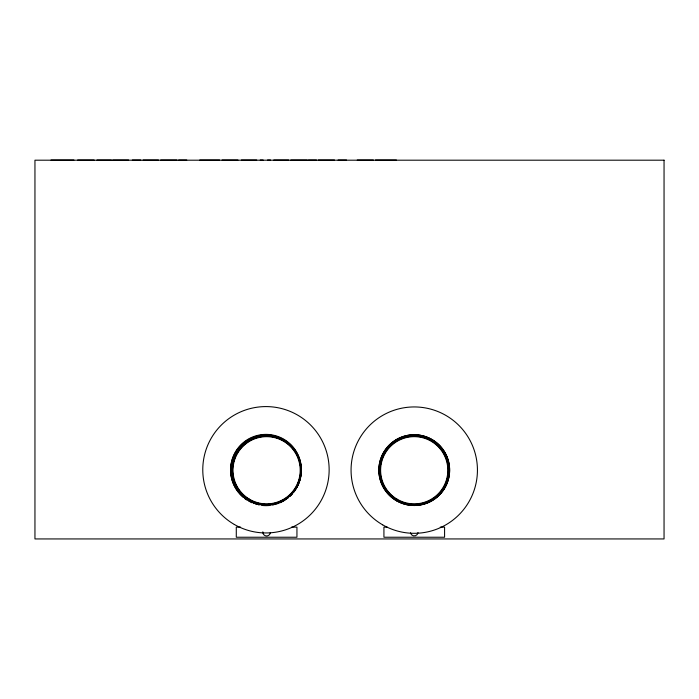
<?xml version="1.0" encoding="UTF-8"?>
<svg xmlns="http://www.w3.org/2000/svg" width="699" height="699" viewBox="0 0 699 699"><rect width="100%" height="100%" fill="white"/><g stroke="black" fill="none" stroke-linecap="round" stroke-linejoin="round"><path stroke-width="1.05" d="M233.676 459.365L233.501 459.759A34.644 34.644 0 0 0 259.355 504.302M51.001 160.062L73.928 160.062M77.65 160.062L94.147 160.062M96.951 160.062L111.403 160.062M112.705 160.062L128.633 160.062M132.312 160.062L140.796 160.062M143.112 160.062L158.463 160.062M160.691 160.062L176.943 160.062M178.656 160.062L186.764 160.062M199.739 160.062L219.608 160.062M222.064 160.062L237.983 160.062M241.356 160.062L256.708 160.062M260.211 160.062L263.147 160.062M267.542 160.062L270.522 160.062M273.763 160.062L288.687 160.062M290.81 160.062L307.298 160.062M308.39 160.062L316.498 160.062M318.246 160.062L334.498 160.062M338.063 160.062L346.547 160.062M357.241 160.062L373.362 160.062M375.424 160.062L396.429 160.062M240.613 527.125L236.288 527.125L236.288 537.234L296.944 537.234L296.944 527.125L291.527 527.125M387.176 527.125L383.926 527.125L383.926 537.234L444.581 537.234L444.581 527.125L440.248 527.125M447.019 459.54L447.08 459.61A34.644 34.644 0 0 1 421.401 504.267M385 450.182A35.378 35.378 0 0 1 446.006 454.568A35.378 35.378 0 0 1 412.061 505.438A35.378 35.378 0 0 1 384.59 450.803M236.376 489.597A35.378 35.378 0 0 1 258.447 435.704A35.378 35.378 0 0 1 301.007 475.46M300.893 476.194A35.378 35.378 0 0 1 299.644 481.244M299.408 481.943A35.378 35.378 0 0 1 298.316 484.704M298.001 485.386A35.378 35.378 0 0 1 297.678 486.05M297.337 486.714A35.378 35.378 0 0 1 296.988 487.369M296.621 488.016A35.378 35.378 0 0 1 296.236 488.653M295.843 489.283A35.378 35.378 0 0 1 293.685 492.306M292.741 493.45A35.378 35.378 0 0 1 289.613 496.631M288.486 497.601A35.378 35.378 0 0 1 287.315 498.518M286.712 498.964A35.378 35.378 0 0 1 286.109 499.392M285.489 499.802A35.378 35.378 0 0 1 284.869 500.204M284.231 500.598A35.378 35.378 0 0 1 279.591 502.939M278.211 503.481A35.378 35.378 0 0 1 277.503 503.734M276.804 503.97A35.378 35.378 0 0 1 275.38 504.39M273.938 504.757A35.378 35.378 0 0 1 272.479 505.054M269.534 505.473A35.378 35.378 0 0 1 262.116 505.438M259.172 504.984A35.378 35.378 0 0 1 258.447 504.835M256.288 504.294A35.378 35.378 0 0 1 255.572 504.075M254.156 503.612A35.378 35.378 0 0 1 253.466 503.35M252.086 502.799A35.378 35.378 0 0 1 251.404 502.494M250.731 502.179A35.378 35.378 0 0 1 250.059 501.856M249.403 501.515A35.378 35.378 0 0 1 248.748 501.157M246.834 500.012A35.378 35.378 0 0 1 244.405 498.291M243.252 497.365A35.378 35.378 0 0 1 239.53 493.73M239.041 493.171A35.378 35.378 0 0 1 236.786 490.217M270.382 532.542A3.792 3.792 0 0 1 266.249 535.95A3.792 3.792 0 0 1 262.841 531.817M300.928 466.696A34.644 34.644 0 0 1 300.946 473.931M300.71 475.731A34.644 34.644 0 0 1 300.387 477.522M299.967 479.287A34.644 34.644 0 0 1 293.458 492.131M292.278 493.52A34.644 34.644 0 0 1 289.727 496.089M288.346 497.269A34.644 34.644 0 0 1 277.267 503.324M275.528 503.839A34.644 34.644 0 0 1 273.763 504.267M271.981 504.599A34.644 34.644 0 0 1 268.372 504.993M264.746 505.001A34.644 34.644 0 0 1 261.138 504.626M299.408 459.61A34.644 34.644 0 0 1 299.923 461.349M300.352 463.114A34.644 34.644 0 0 1 300.692 464.896M300.553 467.386A34.12 34.12 0 0 1 300.413 474.516M300.247 475.696A34.12 34.12 0 0 1 299.784 478.029M299.495 479.182A34.12 34.12 0 0 1 289.762 495.285M288.879 496.08A34.12 34.12 0 0 1 274.148 503.533M272.986 503.778A34.12 34.12 0 0 1 268.259 504.346M264.685 504.337A34.12 34.12 0 0 1 261.138 503.953M259.967 503.743A34.12 34.12 0 0 1 261.304 436.56M263.672 436.272A34.12 34.12 0 0 1 269.622 436.29M271.981 436.587A34.12 34.12 0 0 1 299.539 461.523M299.827 462.677A34.12 34.12 0 0 1 300.273 465.018M418.019 532.542A3.792 3.792 0 0 1 410.514 532.804M419.618 504.599A34.644 34.644 0 0 1 416.01 504.993M412.384 505.001A34.644 34.644 0 0 1 410.575 504.861M664.05 160.193L34.95 160.193L34.95 538.938L664.05 538.938L664.05 160.193M382.615 524.818A63.181 63.181 0 0 0 477.434 470.182A63.181 63.181 0 0 0 382.702 415.381A63.181 63.181 0 0 0 382.615 524.818M396.56 500.764A35.369 35.369 0 0 0 449.623 470.13A35.369 35.369 0 0 0 396.56 439.496A35.369 35.369 0 0 0 396.56 500.764M397.425 500.091A34.601 34.601 0 0 0 449.335 470.121A34.601 34.601 0 0 0 397.425 440.16A34.601 34.601 0 0 0 397.425 500.091M249.211 500.239A34.601 34.601 0 0 0 301.12 470.27A34.601 34.601 0 0 0 249.211 440.3A34.601 34.601 0 0 0 249.211 500.239M234.322 524.46A63.181 63.181 0 0 0 329.142 469.824A63.181 63.181 0 0 0 234.418 415.023A63.181 63.181 0 0 0 234.322 524.46M248.276 500.405A35.369 35.369 0 0 0 301.339 469.772A35.369 35.369 0 0 0 248.276 439.129A35.369 35.369 0 0 0 248.276 500.405M249.202 499.042A33.613 33.613 0 0 0 300.194 470.943A33.613 33.613 0 0 0 250.364 440.833A33.613 33.613 0 0 0 249.202 499.042M248.94 499.47A34.12 34.12 0 0 0 300.692 470.951A34.12 34.12 0 0 0 250.12 440.387A34.12 34.12 0 0 0 248.94 499.47M396.84 499.034A33.613 33.613 0 0 0 447.832 470.943A33.613 33.613 0 0 0 398.002 440.824A33.613 33.613 0 0 0 396.84 499.034M396.551 499.47A34.12 34.12 0 0 0 448.312 470.951A34.12 34.12 0 0 0 397.731 440.387A34.12 34.12 0 0 0 396.551 499.47"/></g></svg>
